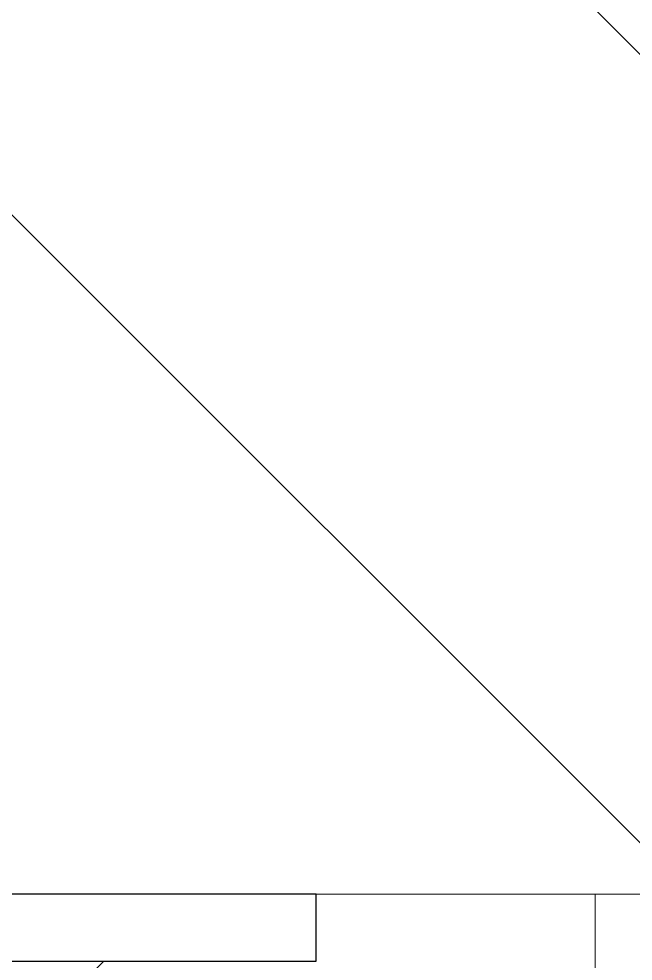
# Model space of a CAD drawing. Header units: millimetres. Extents: x -17017 to 628417, y -109036 to 199237.
# Drawn here: x 341469.1 to 341524.1, y -80988.4 to -80903.9 of the extents above; entities that cross this region are included whole.
import ezdxf

# ---------------------------------------------------------------- set-up
doc = ezdxf.new("R2010")
doc.units = ezdxf.units.MM
for name, color, linetype, lineweight in [('A-GENM-____-MCUT', 7, 'Continuous', 25), ('A-GENM-____-OTLN-1', 7, 'Continuous', 25), ('A-WALL-____-MCUT-3', 7, 'Continuous', 9), ('A-WALL-____-PATT-1', 7, 'Continuous', 9), ('A-WALL-FNSH-MCUT-1', 7, 'Continuous', 9)]:
    doc.layers.add(name, color=color, linetype=linetype, lineweight=lineweight)

# ---------------------------------------------------------------- blocks, each defined once
blk = doc.blocks.new('154_Стойка_СКБ_Уголок - СМ-2480_200-28346303-АР1_План отверстий 3 этажа в осях 1-64_А-ГГ')
at = {"layer": 'A-GENM-____-MCUT'}
for p, q in [((200, -50), (131, -50)), ((200, -56), (200, -50)), ((125, -56), (200, -56))]:
    blk.add_line(p, q, dxfattribs=at)

msp = doc.modelspace()

# ---------------------------------------------------------------- hatches: boundary and pattern name
at = {"layer": 'A-WALL-____-PATT-1'}
h = msp.add_hatch(dxfattribs=at)
h.set_pattern_fill('FP_6', color=256, style=0, pattern_type=2)
h.set_pattern_definition([(135, (283770.707, -86863.456), (-35.35534, -35.35534), [])])
h.paths.add_polyline_path([(343120.707, -80982.414), (343120.707, -80782.414), (342720.707, -80782.414), (342720.707, -80982.414)], flags=0)
h.paths.add_polyline_path([(339795.707, -80982.414), (340514.707, -80982.414), (340514.707, -80913.414), (340520.707, -80913.414), (340520.707, -80851.414), (340514.707, -80851.414), (340514.707, -80782.414), (339726.707, -80782.414), (339726.707, -80851.414), (339720.707, -80851.414), (339720.707, -80913.414), (339726.707, -80913.414), (339726.707, -80982.414)], flags=0)
h.paths.add_polyline_path([(342020.707, -80982.414), (342020.707, -80782.414), (341426.707, -80782.414), (341426.707, -80851.414), (341420.707, -80851.414), (341420.707, -80913.414), (341426.707, -80913.414), (341426.707, -80982.414), (341495.707, -80982.414)], flags=0)
h.paths.add_polyline_path([(338014.707, -80982.414), (338014.707, -80913.414), (338020.707, -80913.414), (338020.707, -80851.414), (338014.707, -80851.414), (338014.707, -80782.414), (337620.707, -80782.414), (337620.707, -80982.414), (337945.707, -80982.414)], flags=0)
h = msp.add_hatch(dxfattribs=at)
h.set_pattern_fill('FP_5', color=256, style=0, pattern_type=2)
h.set_pattern_definition([(45, (283770.707, -86863.456), (-35.35534, 35.35534), [])])
h.paths.add_polyline_path([(341520.707, -81382.414), (341520.707, -80982.414), (341495.707, -80982.414), (341495.707, -80988.414), (341420.707, -80988.414), (341420.707, -81382.414)], flags=0)

# ---------------------------------------------------------------- linework, layer by layer
at = {"layer": 'A-WALL-____-MCUT-3'}
msp.add_line((341495.707, -80982.414), (342020.707, -80982.414), dxfattribs=at)
at = {"layer": 'A-WALL-FNSH-MCUT-1'}
msp.add_line((341520.707, -81282.414), (341520.707, -80982.414), dxfattribs=at)

# ---------------------------------------------------------------- block references
at = {"layer": 'A-GENM-____-OTLN-1'}
msp.add_blockref('154_Стойка_СКБ_Уголок - СМ-2480_200-28346303-АР1_План отверстий 3 этажа в осях 1-64_А-ГГ', (341295.707, -80932.414), dxfattribs=at)

doc.saveas('drawing.dxf')
